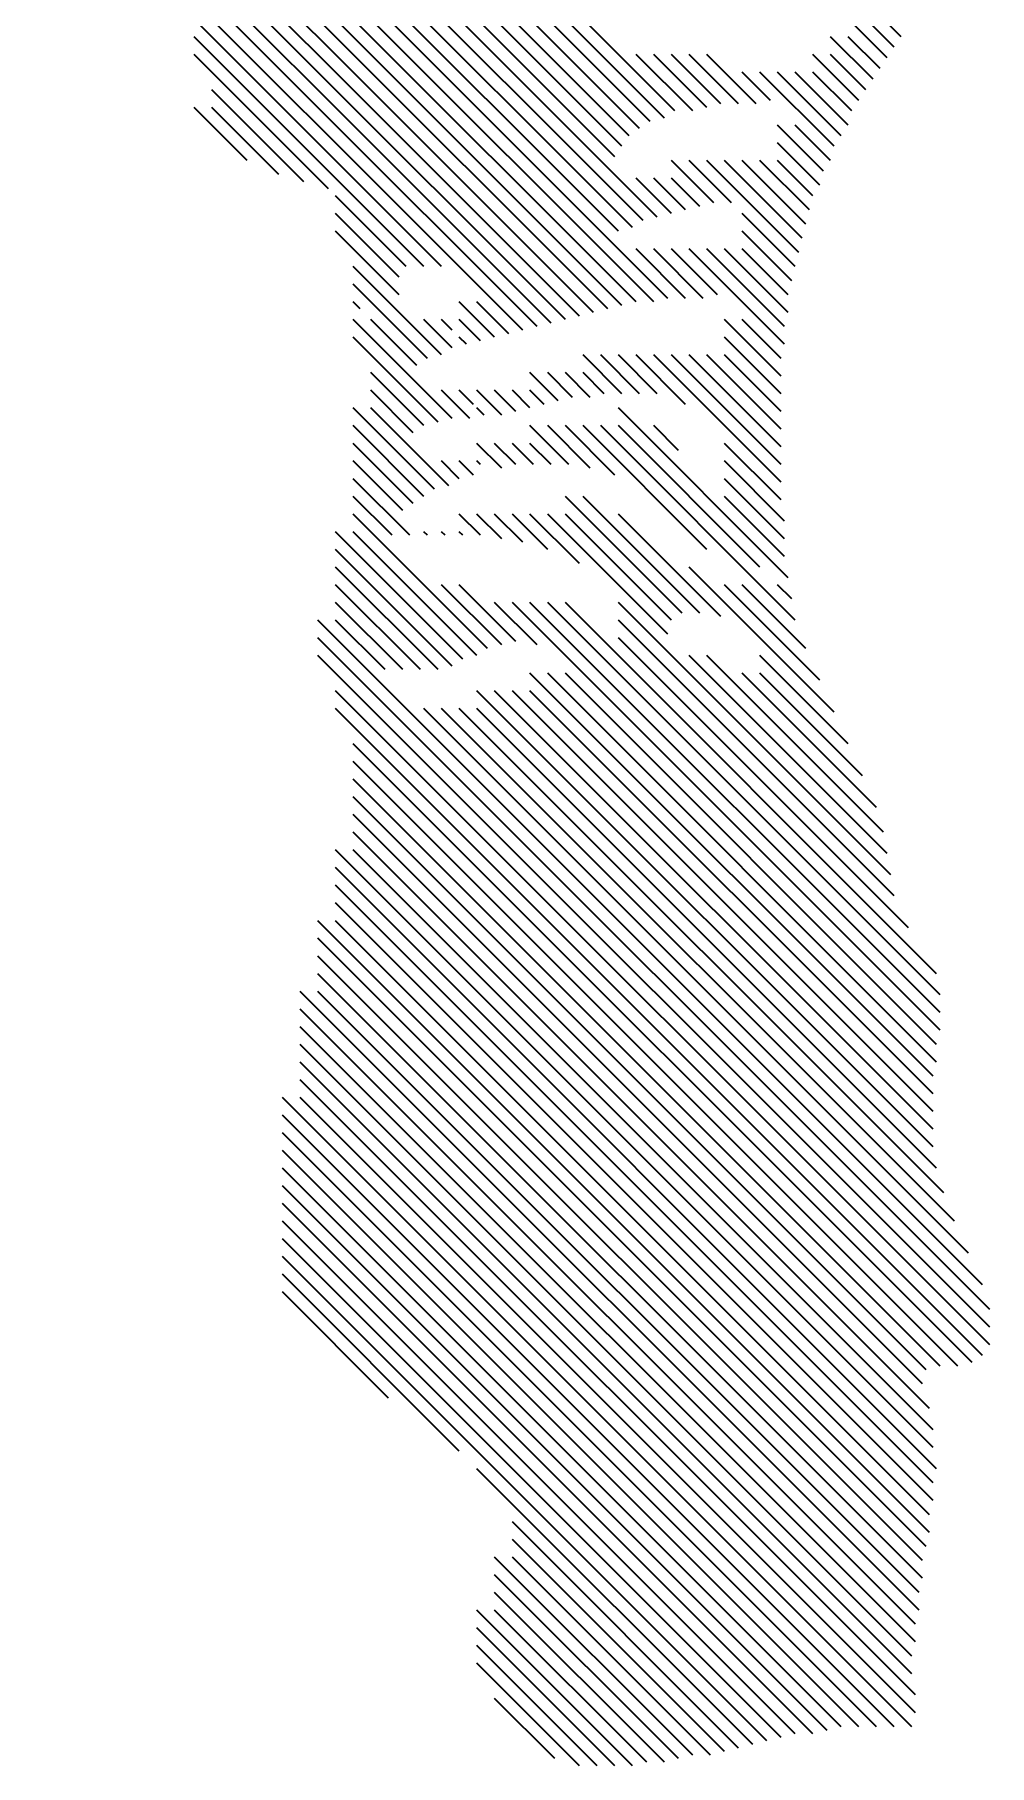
# Model space of a CAD drawing. Header units: inches. Extents: x 855 to 2282, y 843 to 2081.
# Drawn here: x 855 to 1045.5, y 843.3 to 1188.7 of the extents above; entities that cross this region are included whole.
import ezdxf

# ---------------------------------------------------------------- set-up
doc = ezdxf.new("R2010")
doc.units = ezdxf.units.IN
doc.header["$MEASUREMENT"] = 0
doc.layers.add('Layer 1', color=7, linetype='Continuous')

# ---------------------------------------------------------------- blocks, each defined once
blk = doc.blocks.new('block 3')
at = {"layer": 'Layer 1', "color": 7, "lineweight": 35}
blk.add_lwpolyline([(854.96, 1251.83), (972.08, 1134.71)], dxfattribs=at)
blk = doc.blocks.new('block 4')
at = {"layer": 'Layer 1', "color": 7, "lineweight": 35}
for points in [[(876.12, 1336.5), (1026.41, 1186.22)], [(876.12, 1332.97), (1025, 1184.1)], [(865.54, 1290.64), (982.66, 1173.52)], [(865.54, 1287.11), (980.55, 1172.1)], [(865.54, 1283.58), (977.72, 1171.4)], [(862.01, 1280.05), (973.49, 1168.58)], [(865.54, 1280.05), (975.61, 1169.99)], [(862.01, 1276.53), (972.08, 1166.46)], [(865.54, 1269.47), (970.67, 1164.34)], [(865.54, 1265.94), (979.13, 1152.35)], [(865.54, 1262.42), (976.31, 1151.64)], [(865.54, 1258.89), (974.2, 1150.23)], [(865.54, 1255.36), (971.37, 1149.53)], [(858.48, 1251.83), (974.9, 1135.42)], [(862.01, 1251.83), (978.43, 1135.42)], [(865.54, 1251.83), (981.25, 1136.12)], [(854.96, 1248.3), (969.26, 1134)], [(854.96, 1244.78), (966.43, 1133.3)], [(854.96, 1241.25), (963.61, 1132.59)], [(854.96, 1237.72), (960.79, 1131.89)], [(854.96, 1234.19), (957.97, 1131.18)], [(865.54, 1220.08), (955.15, 1130.48)], [(996.07, 1220.08), (1027.82, 1188.33)], [(865.54, 1216.55), (952.32, 1129.77)], [(886.71, 1191.86), (936.1, 1142.47)], [(886.71, 1188.33), (932.57, 1142.47)], [(1013.71, 1188.33), (1022.17, 1179.87)], [(1017.23, 1188.33), (1023.58, 1181.98)], [(886.71, 1184.8), (913.52, 1157.99)], [(974.9, 1184.8), (986.19, 1173.52)], [(978.43, 1184.8), (989.01, 1174.22)], [(981.96, 1184.8), (991.83, 1174.93)], [(985.48, 1184.8), (995.36, 1174.93)], [(989.01, 1184.8), (998.89, 1174.93)], [(1010.18, 1184.8), (1019.35, 1175.63)], [(1013.71, 1184.8), (1020.76, 1177.75)], [(996.07, 1181.28), (1001.71, 1175.63)], [(999.6, 1181.28), (1014.41, 1166.46)], [(1003.12, 1181.28), (1015.82, 1168.58)], [(1006.65, 1181.28), (1017.23, 1170.69)], [(1010.18, 1181.28), (1017.94, 1173.52)], [(890.23, 1177.75), (908.58, 1159.4)], [(886.71, 1174.22), (897.29, 1163.64)], [(890.23, 1174.22), (903.64, 1160.82)], [(1003.12, 1170.69), (1012.3, 1161.52)], [(1006.65, 1170.69), (1013.71, 1163.64)], [(1003.12, 1167.17), (1011.59, 1158.7)], [(981.96, 1163.64), (990.42, 1155.17)], [(985.48, 1163.64), (993.95, 1155.17)], [(989.01, 1163.64), (1007.36, 1145.29)], [(992.54, 1163.64), (1008.06, 1148.12)], [(996.07, 1163.64), (1008.77, 1150.94)], [(999.6, 1163.64), (1009.47, 1153.76)], [(1003.12, 1163.64), (1010.18, 1156.58)], [(974.9, 1160.11), (981.96, 1153.05)], [(978.43, 1160.11), (984.78, 1153.76)], [(981.96, 1160.11), (987.6, 1154.47)], [(914.93, 1156.58), (929.04, 1142.47)], [(914.93, 1153.05), (927.63, 1140.35)], [(996.07, 1153.05), (1006.65, 1142.47)], [(914.93, 1149.53), (927.63, 1136.83)], [(996.07, 1149.53), (1005.95, 1139.65)], [(974.9, 1146), (984.78, 1136.12)], [(978.43, 1146), (988.31, 1136.12)], [(981.96, 1146), (991.13, 1136.83)], [(985.48, 1146), (1004.53, 1126.95)], [(989.01, 1146), (1004.53, 1130.48)], [(992.54, 1146), (1005.24, 1133.3)], [(996.07, 1146), (1005.24, 1136.83)], [(918.46, 1142.47), (936.1, 1124.83)], [(918.46, 1138.94), (933.27, 1124.13)], [(918.46, 1135.42), (919.87, 1134)], [(939.62, 1135.42), (946.68, 1128.36)], [(943.15, 1135.42), (949.5, 1129.07)], [(918.46, 1131.89), (938.21, 1112.13)], [(921.98, 1131.89), (931.16, 1122.72)], [(932.57, 1131.89), (938.21, 1126.24)], [(936.1, 1131.89), (938.21, 1129.77)], [(939.62, 1131.89), (943.86, 1127.65)], [(992.54, 1131.89), (1003.83, 1120.6)], [(996.07, 1131.89), (1003.83, 1124.13)], [(918.46, 1128.36), (935.39, 1111.43)], [(939.62, 1128.36), (941.03, 1126.95)], [(992.54, 1128.36), (1003.83, 1117.07)], [(964.32, 1124.83), (972.08, 1117.07)], [(967.85, 1124.83), (975.61, 1117.07)], [(971.37, 1124.83), (979.13, 1117.07)], [(974.9, 1124.83), (984.78, 1114.95)], [(978.43, 1124.83), (1003.83, 1099.43)], [(981.96, 1124.83), (1003.83, 1102.96)], [(985.48, 1124.83), (1003.83, 1106.49)], [(989.01, 1124.83), (1003.83, 1110.02)], [(992.54, 1124.83), (1003.83, 1113.54)], [(921.98, 1121.3), (932.57, 1110.72)], [(953.73, 1121.3), (959.38, 1115.66)], [(957.26, 1121.3), (962.2, 1116.37)], [(960.79, 1121.3), (965.73, 1116.37)], [(964.32, 1121.3), (968.55, 1117.07)], [(921.98, 1117.78), (930.45, 1109.31)], [(936.1, 1117.78), (941.74, 1112.13)], [(939.62, 1117.78), (942.45, 1114.95)], [(943.15, 1117.78), (948.09, 1112.84)], [(946.68, 1117.78), (950.91, 1113.54)], [(950.21, 1117.78), (953.73, 1114.25)], [(953.73, 1117.78), (956.56, 1114.95)], [(918.46, 1114.25), (934.68, 1098.02)], [(921.98, 1114.25), (937.51, 1098.73)], [(943.15, 1114.25), (944.56, 1112.84)], [(971.37, 1114.25), (1005.24, 1080.38)], [(918.46, 1110.72), (932.57, 1096.61)], [(953.73, 1110.72), (961.5, 1102.96)], [(957.26, 1110.72), (965.73, 1102.25)], [(960.79, 1110.72), (970.67, 1100.84)], [(964.32, 1110.72), (989.01, 1086.03)], [(967.85, 1110.72), (1006.65, 1071.92)], [(971.37, 1110.72), (999.6, 1082.5)], [(978.43, 1110.72), (983.37, 1105.78)], [(918.46, 1107.19), (930.45, 1095.2)], [(943.15, 1107.19), (948.09, 1102.25)], [(946.68, 1107.19), (950.91, 1102.96)], [(950.21, 1107.19), (954.44, 1102.96)], [(953.73, 1107.19), (957.97, 1102.96)], [(992.54, 1107.19), (1003.83, 1095.9)], [(918.46, 1103.67), (928.33, 1093.79)], [(936.1, 1103.67), (939.62, 1100.14)], [(939.62, 1103.67), (942.45, 1100.84)], [(943.15, 1103.67), (943.86, 1102.96)], [(992.54, 1103.67), (1004.53, 1091.67)], [(918.46, 1100.14), (929.75, 1088.85)], [(992.54, 1100.14), (1004.53, 1088.14)], [(918.46, 1096.61), (926.22, 1088.85)], [(960.79, 1096.61), (984.07, 1073.33)], [(964.32, 1096.61), (987.6, 1073.33)], [(992.54, 1096.61), (1004.53, 1084.62)], [(918.46, 1093.08), (945.27, 1066.27)], [(939.62, 1093.08), (943.86, 1088.85)], [(943.15, 1093.08), (948.09, 1088.14)], [(946.68, 1093.08), (952.32, 1087.44)], [(950.21, 1093.08), (957.26, 1086.03)], [(953.73, 1093.08), (963.61, 1083.2)], [(957.26, 1093.08), (981.25, 1069.09)], [(960.79, 1093.08), (981.96, 1071.92)], [(971.37, 1093.08), (991.83, 1072.62)], [(914.93, 1089.55), (940.33, 1064.15)], [(918.46, 1089.55), (943.15, 1064.86)], [(932.57, 1089.55), (933.27, 1088.85)], [(936.1, 1089.55), (936.8, 1088.85)], [(939.62, 1089.55), (940.33, 1088.85)], [(914.93, 1086.03), (938.21, 1062.74)], [(914.93, 1082.5), (935.39, 1062.04)], [(985.48, 1082.5), (1014.41, 1053.57)], [(914.93, 1078.97), (931.86, 1062.04)], [(936.1, 1078.97), (948.09, 1066.98)], [(939.62, 1078.97), (950.91, 1067.68)], [(992.54, 1078.97), (1011.59, 1059.92)], [(996.07, 1078.97), (1008.77, 1066.27)], [(1003.12, 1078.97), (1005.95, 1076.15)], [(914.93, 1075.44), (928.33, 1062.04)], [(946.68, 1075.44), (955.15, 1066.98)], [(950.21, 1075.44), (1035.58, 990.07)], [(953.73, 1075.44), (1035.58, 993.6)], [(957.26, 1075.44), (1035.58, 997.13)], [(960.79, 1075.44), (1034.87, 1001.36)], [(971.37, 1075.44), (1025.7, 1021.12)], [(911.4, 1071.92), (1044.05, 939.27)], [(914.93, 1071.92), (924.81, 1062.04)], [(971.37, 1071.92), (1026.41, 1016.88)], [(911.4, 1068.39), (1045.46, 934.33)], [(971.37, 1068.39), (1029.23, 1010.53)], [(911.4, 1064.86), (1045.46, 930.8)], [(985.48, 1064.86), (1025, 1025.35)], [(989.01, 1064.86), (1024.29, 1029.58)], [(999.6, 1064.86), (1017.23, 1047.22)], [(953.73, 1061.33), (1034.17, 980.9)], [(957.26, 1061.33), (1034.87, 983.72)], [(960.79, 1061.33), (1034.87, 987.25)], [(996.07, 1061.33), (1022.88, 1034.52)], [(999.6, 1061.33), (1020.06, 1040.87)], [(914.93, 1057.8), (1045.46, 927.28)], [(943.15, 1057.8), (1034.17, 966.79)], [(946.68, 1057.8), (1034.17, 970.32)], [(950.21, 1057.8), (1034.17, 973.84)], [(953.73, 1057.8), (1034.17, 977.37)], [(914.93, 1054.28), (1044.05, 925.16)], [(932.57, 1054.28), (1041.22, 945.62)], [(936.1, 1054.28), (1038.4, 951.97)], [(939.62, 1054.28), (1036.28, 957.62)], [(943.15, 1054.28), (1034.87, 962.55)], [(918.46, 1047.22), (1041.93, 923.75)], [(918.46, 1043.69), (1039.11, 923.04)], [(918.46, 1040.17), (1035.58, 923.04)], [(918.46, 1036.64), (1032.76, 922.34)], [(918.46, 1033.11), (1032.05, 919.52)], [(918.46, 1029.58), (1033.46, 914.58)], [(914.93, 1026.05), (1034.17, 906.82)], [(918.46, 1026.05), (1034.17, 910.34)], [(914.93, 1022.53), (1034.87, 902.58)], [(914.93, 1019), (1034.17, 899.76)], [(914.93, 1015.47), (1034.17, 896.23)], [(911.4, 1011.94), (1033.46, 889.88)], [(914.93, 1011.94), (1033.46, 893.41)], [(911.4, 1008.42), (1032.76, 887.06)], [(911.4, 1004.89), (1032.05, 884.24)], [(911.4, 1001.36), (1032.05, 880.71)], [(907.87, 997.83), (1031.35, 874.36)], [(911.4, 997.83), (1031.35, 877.89)], [(907.87, 994.3), (1030.64, 871.54)], [(907.87, 990.78), (1030.64, 868.01)], [(907.87, 987.25), (1029.93, 865.19)], [(907.87, 983.72), (1029.93, 861.66)], [(907.87, 980.19), (1030.64, 857.43)], [(904.35, 976.67), (1029.93, 851.08)], [(907.87, 976.67), (1030.64, 853.9)], [(904.35, 973.14), (1026.41, 851.08)], [(904.35, 969.61), (1022.88, 851.08)], [(904.35, 966.08), (1019.35, 851.08)], [(904.35, 962.55), (1015.82, 851.08)], [(904.35, 959.03), (1013, 850.37)], [(904.35, 955.5), (1010.18, 849.67)], [(904.35, 951.97), (1006.65, 849.67)], [(904.35, 948.44), (1003.83, 848.96)], [(904.35, 944.92), (1001.01, 848.25)], [(904.35, 941.39), (939.62, 906.11)], [(904.35, 937.86), (925.51, 916.69)], [(943.15, 902.58), (998.18, 847.55)], [(950.21, 892), (995.36, 846.84)], [(950.21, 888.47), (992.54, 846.14)], [(946.68, 884.94), (986.19, 845.43)], [(950.21, 884.94), (989.72, 845.43)], [(946.68, 881.42), (983.37, 844.73)], [(946.68, 877.89), (980.55, 844.02)], [(943.15, 874.36), (974.2, 843.32)], [(946.68, 874.36), (977.02, 844.02)], [(943.15, 870.83), (970.67, 843.32)], [(943.15, 867.3), (967.14, 843.32)], [(943.15, 863.78), (963.61, 843.32)], [(946.68, 856.72), (958.67, 844.73)]]:
    blk.add_lwpolyline(points, dxfattribs=at)
blk = doc.blocks.new('block 2')
at = {"layer": 'Layer 1'}
for name in ['block 4', 'block 3']:
    blk.add_blockref(name, (0, 0), dxfattribs=at)

msp = doc.modelspace()

# ---------------------------------------------------------------- block references
at = {"layer": 'Layer 1'}
msp.add_blockref('block 2', (0, 0), dxfattribs=at)

doc.saveas('drawing.dxf')
